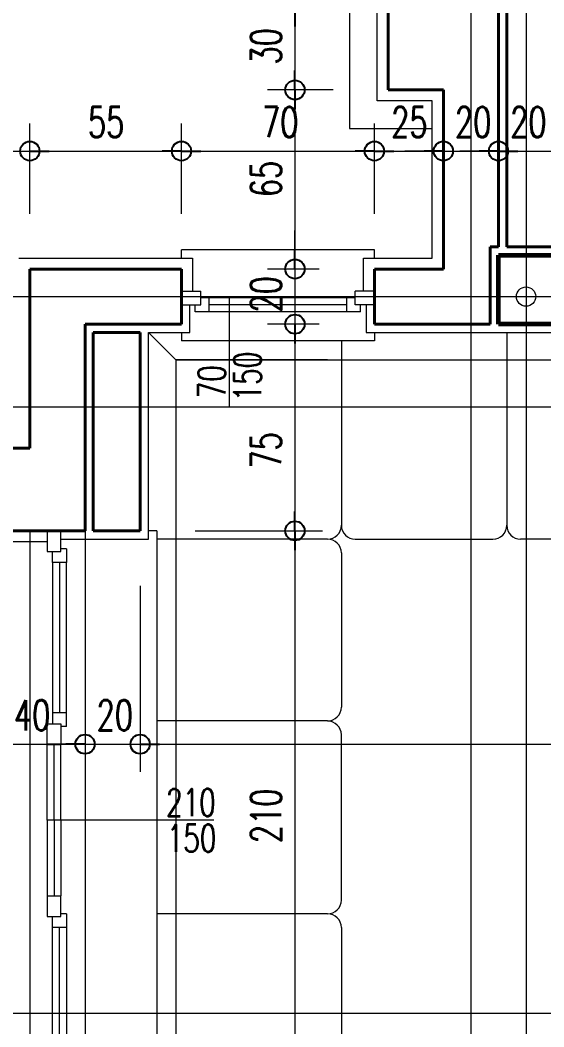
# Model space of a CAD drawing. Header units: millimetres. Extents: x 2016.56 to 2021.8, y 13721.83 to 13722.48.
# Drawn here: x 2017.7276 to 2017.7656, y 13722.2098 to 13722.2829 of the extents above; entities that cross this region are included whole.
import ezdxf

# ---------------------------------------------------------------- set-up
doc = ezdxf.new("R2010")
doc.units = ezdxf.units.MM
doc.linetypes.add('ACAD_ISO04W100', pattern=[30, 24, -3, 0, -3])
doc.linetypes.add('ACAD_ISO07W100', pattern=[3, 0, -3])
doc.layers.get('0').update_dxf_attribs({"lineweight": 20})
for name, color, linetype, lineweight in [('aks', 1, 'Continuous', 9), ('DH', 7, 'Continuous', 20), ('DUVAR', 4, 'Continuous', 40), ('DV', 7, 'Continuous', 20), ('kolon', 5, 'Continuous', 60), ('PENCERE', 3, 'Continuous', 13), ('SIVA', 7, 'Continuous', 20), ('TEFRİŞ', 11, 'Continuous', 9), ('TEXT', 7, 'Continuous', 20)]:
    doc.layers.add(name, color=color, linetype=linetype, lineweight=lineweight)
doc.styles.get("Standard").update_dxf_attribs({"font": 'txt.shx', "width": 0.7, "height": 11})

msp = doc.modelspace()

# ---------------------------------------------------------------- linework, layer by layer
at = {"color": 0, "lineweight": -2}
for p, q in [((2017.747526, 13722.283789), (2017.747526, 13722.282389)), ((2017.747526, 13722.277789), (2017.747526, 13722.279189)), ((2017.747526, 13722.277789), (2017.747526, 13722.276389)), ((2017.728291, 13722.273351), (2017.729691, 13722.273351)), ((2017.728291, 13722.273351), (2017.729691, 13722.273351)), ((2017.739291, 13722.273351), (2017.737891, 13722.273351)), ((2017.739291, 13722.273351), (2017.740691, 13722.273351)), ((2017.753291, 13722.273351), (2017.751891, 13722.273351)), ((2017.753291, 13722.273351), (2017.754691, 13722.273351)), ((2017.758291, 13722.273351), (2017.756891, 13722.273351)), ((2017.758291, 13722.273351), (2017.756891, 13722.273351)), ((2017.762291, 13722.273351), (2017.760891, 13722.273351)), ((2017.762291, 13722.273351), (2017.763691, 13722.273351)), ((2017.747526, 13722.264789), (2017.747526, 13722.266189)), ((2017.747526, 13722.264789), (2017.747526, 13722.266189)), ((2017.747526, 13722.260789), (2017.747526, 13722.259389)), ((2017.747526, 13722.260789), (2017.747526, 13722.259389)), ((2017.747526, 13722.245789), (2017.747526, 13722.247189)), ((2017.747526, 13722.245789), (2017.747526, 13722.244389)), ((2017.732291, 13722.230305), (2017.730891, 13722.230305)), ((2017.732291, 13722.230305), (2017.730891, 13722.230305)), ((2017.736291, 13722.230305), (2017.737691, 13722.230305)), ((2017.736291, 13722.230305), (2017.737691, 13722.230305))]:
    msp.add_line(p, q, dxfattribs=at)
at = {"linetype": 'ACAD_ISO07W100'}
for p, q in [((2017.728291, 13722.245789), (2017.728291, 13722.203789)), ((2017.732291, 13722.245789), (2017.732291, 13722.203789))]:
    msp.add_line(p, q, dxfattribs=at)
for q in [(2017.736891, 13722.245789), (2017.737491, 13722.203789)]:
    msp.add_line((2017.737491, 13722.245789), q)
at = {"color": 0, "lineweight": -2}
for centre in [(2017.747526, 13722.277789), (2017.747526, 13722.277789), (2017.728291, 13722.273351), (2017.728291, 13722.273351), (2017.739291, 13722.273351), (2017.739291, 13722.273351), (2017.753291, 13722.273351), (2017.753291, 13722.273351), (2017.758291, 13722.273351), (2017.758291, 13722.273351), (2017.762291, 13722.273351), (2017.762291, 13722.273351), (2017.747526, 13722.264789), (2017.747526, 13722.264789), (2017.747526, 13722.260789), (2017.747526, 13722.260789), (2017.747526, 13722.245789), (2017.747526, 13722.245789), (2017.732291, 13722.230305), (2017.732291, 13722.230305), (2017.736291, 13722.230305), (2017.736291, 13722.230305)]:
    msp.add_circle(centre, 0.0007, dxfattribs=at)
at = {"layer": 'aks', "linetype": 'ACAD_ISO04W100', "ltscale": 2}
for p, q in [((2017.760291, 13722.406452), (2017.760291, 13721.952387)), ((2017.764291, 13722.406452), (2017.764291, 13721.952387)), ((2017.678471, 13722.262789), (2018.21211, 13722.262789)), ((2017.678471, 13722.254789), (2018.21211, 13722.254789)), ((2017.678471, 13722.210789), (2018.21211, 13722.210789))]:
    msp.add_line(p, q, dxfattribs=at)
at = {"layer": 'aks'}
msp.add_circle((2017.764291, 13722.262789), 0.0007, dxfattribs=at)
at = {"layer": 'DH', "lineweight": 20}
for p, q in [((2017.728291, 13722.268789), (2017.728291, 13722.275351)), ((2017.728291, 13722.268789), (2017.728291, 13722.275351)), ((2017.739291, 13722.268789), (2017.739291, 13722.275351)), ((2017.739291, 13722.268789), (2017.739291, 13722.275351)), ((2017.753291, 13722.268789), (2017.753291, 13722.275351)), ((2017.753291, 13722.268789), (2017.753291, 13722.275351)), ((2017.758291, 13722.273295), (2017.758291, 13722.275351)), ((2017.758291, 13722.273295), (2017.758291, 13722.275351)), ((2017.762291, 13722.273347), (2017.762291, 13722.275351)), ((2017.762291, 13722.273347), (2017.762291, 13722.275351)), ((2017.732291, 13722.241789), (2017.732291, 13722.228305)), ((2017.732291, 13722.241789), (2017.732291, 13722.228305)), ((2017.736291, 13722.241789), (2017.736291, 13722.228305)), ((2017.736291, 13722.240305), (2017.736291, 13722.228305))]:
    msp.add_line(p, q, dxfattribs=at)
at = {"layer": 'DH'}
for p, q in [((2017.724291, 13722.273351), (2017.728291, 13722.273351)), ((2017.729691, 13722.273351), (2017.737891, 13722.273351)), ((2017.729691, 13722.273351), (2017.731091, 13722.273351)), ((2017.740691, 13722.273351), (2017.751891, 13722.273351)), ((2017.754691, 13722.273351), (2017.756891, 13722.273351)), ((2017.756891, 13722.273351), (2017.755491, 13722.273351)), ((2017.758291, 13722.273351), (2017.762291, 13722.273351)), ((2017.760891, 13722.273351), (2017.759491, 13722.273351)), ((2017.762291, 13722.273351), (2017.766291, 13722.273351)), ((2017.763691, 13722.273351), (2017.765091, 13722.273351)), ((2017.725691, 13722.230305), (2017.730891, 13722.230305)), ((2017.730891, 13722.230305), (2017.729491, 13722.230305)), ((2017.732291, 13722.230305), (2017.736291, 13722.230305)), ((2017.737691, 13722.230305), (2017.832891, 13722.230305)), ((2017.737691, 13722.230305), (2017.739091, 13722.230305))]:
    msp.add_line(p, q, dxfattribs=at)
at = {"layer": 'DUVAR'}
for p, q in [((2017.754291, 13722.283789), (2017.754291, 13722.277789)), ((2017.762291, 13722.283789), (2017.762291, 13722.266389)), ((2017.762891, 13722.283789), (2017.762891, 13722.266389)), ((2017.758291, 13722.277789), (2017.754291, 13722.277789)), ((2017.758291, 13722.277789), (2017.758291, 13722.264789)), ((2017.762291, 13722.266389), (2017.761691, 13722.266389)), ((2017.761691, 13722.266389), (2017.761691, 13722.260789)), ((2017.762891, 13722.266389), (2017.766291, 13722.266389)), ((2017.728291, 13722.264789), (2017.728291, 13722.251789)), ((2017.728291, 13722.264789), (2017.739291, 13722.264789)), ((2017.739291, 13722.260789), (2017.739291, 13722.264789)), ((2017.753291, 13722.264789), (2017.758291, 13722.264789)), ((2017.753291, 13722.260789), (2017.753291, 13722.264789)), ((2017.732291, 13722.260789), (2017.732291, 13722.245789)), ((2017.732291, 13722.260789), (2017.739291, 13722.260789)), ((2017.732891, 13722.260189), (2017.732891, 13722.245789)), ((2017.732891, 13722.260189), (2017.736291, 13722.260189)), ((2017.736291, 13722.260189), (2017.736291, 13722.245789)), ((2017.753291, 13722.260789), (2017.761691, 13722.260789)), ((2017.728291, 13722.251789), (2017.724291, 13722.251789)), ((2017.732291, 13722.245789), (2017.724291, 13722.245789)), ((2017.736291, 13722.245789), (2017.732891, 13722.245789))]:
    msp.add_line(p, q, dxfattribs=at)
at = {"layer": 'DV'}
for p, q in [((2017.747526, 13722.282389), (2017.747526, 13722.279189)), ((2017.747526, 13722.276389), (2017.747526, 13722.266189)), ((2017.747526, 13722.266189), (2017.747526, 13722.267589)), ((2017.747526, 13722.264789), (2017.747526, 13722.260789)), ((2017.747526, 13722.259389), (2017.747526, 13722.247189)), ((2017.747526, 13722.259389), (2017.747526, 13722.257989)), ((2017.747526, 13722.244389), (2017.747526, 13722.205189))]:
    msp.add_line(p, q, dxfattribs=at)
at = {"layer": 'DV', "lineweight": 20}
for p, q in [((2017.750291, 13722.277789), (2017.745526, 13722.277789)), ((2017.750291, 13722.277789), (2017.745526, 13722.277789)), ((2017.749291, 13722.264789), (2017.745526, 13722.264789)), ((2017.749291, 13722.264789), (2017.745526, 13722.264789)), ((2017.749291, 13722.260789), (2017.745526, 13722.260789)), ((2017.749291, 13722.260789), (2017.745526, 13722.260789)), ((2017.740291, 13722.245789), (2017.749526, 13722.245789)), ((2017.740291, 13722.245789), (2017.749526, 13722.245789))]:
    msp.add_line(p, q, dxfattribs=at)
at = {"layer": 'kolon'}
for p, q in [((2017.762291, 13722.265789), (2017.782291, 13722.265789)), ((2017.762291, 13722.260789), (2017.762291, 13722.265789)), ((2017.782291, 13722.260789), (2017.762291, 13722.260789))]:
    msp.add_line(p, q, dxfattribs=at)
at = {"layer": 'PENCERE'}
for p, q in [((2017.739291, 13722.263189), (2017.740691, 13722.263189)), ((2017.740691, 13722.262189), (2017.740691, 13722.263189)), ((2017.753291, 13722.263189), (2017.751891, 13722.263189)), ((2017.751891, 13722.262189), (2017.751891, 13722.263189)), ((2017.751891, 13722.262689), (2017.740691, 13722.262689)), ((2017.741291, 13722.261689), (2017.741291, 13722.262689)), ((2017.751291, 13722.261689), (2017.751291, 13722.262689)), ((2017.739291, 13722.262189), (2017.740691, 13722.262189)), ((2017.740291, 13722.261689), (2017.740291, 13722.262189)), ((2017.752291, 13722.261689), (2017.740291, 13722.261689)), ((2017.751291, 13722.262189), (2017.741291, 13722.262189)), ((2017.753291, 13722.262189), (2017.751891, 13722.262189)), ((2017.752291, 13722.261689), (2017.752291, 13722.262189)), ((2017.729543, 13722.245789), (2017.729543, 13722.244289)), ((2017.730543, 13722.244289), (2017.730543, 13722.245789)), ((2017.729543, 13722.244289), (2017.730543, 13722.244289)), ((2017.729943, 13722.243489), (2017.729943, 13722.244289)), ((2017.730943, 13722.244489), (2017.730543, 13722.244489)), ((2017.730943, 13722.244489), (2017.730943, 13722.243489)), ((2017.729943, 13722.243489), (2017.729943, 13722.232589)), ((2017.730943, 13722.243489), (2017.729943, 13722.243489)), ((2017.730443, 13722.243489), (2017.730443, 13722.232589)), ((2017.730943, 13722.232589), (2017.730943, 13722.243489)), ((2017.730943, 13722.232589), (2017.729943, 13722.232589)), ((2017.729943, 13722.232589), (2017.729943, 13722.231789)), ((2017.730943, 13722.231589), (2017.730943, 13722.232589)), ((2017.729543, 13722.230289), (2017.729543, 13722.231789)), ((2017.729543, 13722.231789), (2017.730543, 13722.231789)), ((2017.730543, 13722.231789), (2017.730543, 13722.230289)), ((2017.730943, 13722.231589), (2017.730543, 13722.231589)), ((2017.729543, 13722.224789), (2017.729543, 13722.230289)), ((2017.729543, 13722.230289), (2017.730543, 13722.230289)), ((2017.730043, 13722.224789), (2017.730043, 13722.230289)), ((2017.730543, 13722.224789), (2017.730543, 13722.230289)), ((2017.729543, 13722.224789), (2017.729543, 13722.219289)), ((2017.730043, 13722.224789), (2017.730043, 13722.219289)), ((2017.730543, 13722.224789), (2017.730543, 13722.219289)), ((2017.729543, 13722.219289), (2017.730543, 13722.219289)), ((2017.729543, 13722.219289), (2017.729543, 13722.217789)), ((2017.730543, 13722.217789), (2017.730543, 13722.219289)), ((2017.729543, 13722.217789), (2017.730543, 13722.217789)), ((2017.729943, 13722.216989), (2017.729943, 13722.217789)), ((2017.730943, 13722.217989), (2017.730543, 13722.217989)), ((2017.730943, 13722.217989), (2017.730943, 13722.216989)), ((2017.730943, 13722.216989), (2017.729943, 13722.216989)), ((2017.729943, 13722.206089), (2017.729943, 13722.216989)), ((2017.730443, 13722.206089), (2017.730443, 13722.216989)), ((2017.730943, 13722.216989), (2017.730943, 13722.206089))]:
    msp.add_line(p, q, dxfattribs=at)
at = {"layer": 'SIVA', "linetype": 'ACAD_ISO07W100', "ltscale": 0.5}
for p, q in [((2017.751491, 13722.284589), (2017.751491, 13722.274989)), ((2017.751491, 13722.274989), (2017.757491, 13722.274989))]:
    msp.add_line(p, q, dxfattribs=at)
at = {"layer": 'SIVA'}
for p, q in [((2017.753491, 13722.276989), (2017.753491, 13722.284589)), ((2017.757491, 13722.276989), (2017.753491, 13722.276989)), ((2017.757491, 13722.265589), (2017.757491, 13722.276989)), ((2017.753295, 13722.266189), (2017.739295, 13722.266189)), ((2017.739295, 13722.265589), (2017.739295, 13722.266189)), ((2017.753295, 13722.265589), (2017.753295, 13722.266189)), ((2017.727491, 13722.265589), (2017.740091, 13722.265589)), ((2017.740091, 13722.265589), (2017.740091, 13722.263189)), ((2017.752491, 13722.263189), (2017.752491, 13722.265589)), ((2017.752491, 13722.265589), (2017.757491, 13722.265589)), ((2017.739891, 13722.260189), (2017.739891, 13722.262189)), ((2017.752691, 13722.262189), (2017.752691, 13722.260189)), ((2017.736891, 13722.245189), (2017.736891, 13722.260189)), ((2017.736891, 13722.260189), (2017.739891, 13722.260189)), ((2017.739295, 13722.260189), (2017.739295, 13722.259589)), ((2017.752691, 13722.260189), (2017.833691, 13722.260189)), ((2017.753295, 13722.260189), (2017.753295, 13722.259589)), ((2017.753295, 13722.259589), (2017.739295, 13722.259589)), ((2017.729543, 13722.244989), (2017.723491, 13722.244989)), ((2017.730543, 13722.245189), (2017.736891, 13722.245189))]:
    msp.add_line(p, q, dxfattribs=at)
at = {"layer": 'TEFRİŞ'}
for p, q in [((2017.738891, 13722.258189), (2017.736891, 13722.260189)), ((2017.762891, 13722.260189), (2017.762891, 13722.246189)), ((2017.750891, 13722.259589), (2017.750891, 13722.246189)), ((2017.738891, 13722.258189), (2017.738891, 13722.222189)), ((2017.749891, 13722.258189), (2017.738891, 13722.258189)), ((2017.738891, 13722.258189), (2017.786891, 13722.258189)), ((2017.750891, 13722.257189), (2017.750891, 13722.246189)), ((2017.749891, 13722.245189), (2017.737491, 13722.245189)), ((2017.751891, 13722.245189), (2017.761891, 13722.245189)), ((2017.773891, 13722.245189), (2017.763891, 13722.245189)), ((2017.750891, 13722.244189), (2017.750891, 13722.232989)), ((2017.749891, 13722.231989), (2017.737491, 13722.231989)), ((2017.750891, 13722.218989), (2017.750891, 13722.230989)), ((2017.738891, 13722.222189), (2017.738891, 13722.191389)), ((2017.749891, 13722.217989), (2017.737491, 13722.217989)), ((2017.750891, 13722.216989), (2017.750891, 13722.205389))]:
    msp.add_line(p, q, dxfattribs=at)
for centre, start, end in [((2017.749891, 13722.246189), 270, 0), ((2017.751891, 13722.246189), 180, 270), ((2017.761891, 13722.246189), 270, 0), ((2017.763891, 13722.246189), 180, 270), ((2017.749891, 13722.244189), 0, 90), ((2017.749891, 13722.232989), 270, 0), ((2017.749891, 13722.230989), 0, 90), ((2017.749891, 13722.218989), 270, 0), ((2017.749891, 13722.216989), 0, 90)]:
    msp.add_arc(centre, 0.001, start, end, dxfattribs=at)
at = {"layer": 'TEXT'}
for p, q in [((2017.742776, 13722.254808), (2017.742776, 13722.262689)), ((2017.741631, 13722.224789), (2017.729543, 13722.224789))]:
    msp.add_line(p, q, dxfattribs=at)

# ---------------------------------------------------------------- texts
at = {"layer": 'DH', "width": 0.7}
for s, p in [('55', (2017.732507, 13722.274351)), ('70', (2017.745136, 13722.274351)), ('25', (2017.754507, 13722.274351)), ('20', (2017.759136, 13722.274351)), ('20', (2017.763136, 13722.274351)), ('40', (2017.727136, 13722.231305)), ('20', (2017.733136, 13722.231305))]:
    msp.add_text(s, height=0.0022, dxfattribs=at).set_placement(p)
at = {"layer": 'DV', "width": 0.7}
for s, p in [('30', (2017.746526, 13722.279634)), ('65', (2017.746526, 13722.270006)), ('20', (2017.746526, 13722.261634)), ('75', (2017.746526, 13722.250304)), ('210', (2017.746526, 13722.223121))]:
    msp.add_text(s, height=0.0022, rotation=90, dxfattribs=at).set_placement(p)
at = {"layer": 'TEXT', "width": 0.7}
for s, p in [('150', (2017.745083, 13722.255185)), ('70', (2017.742493, 13722.255409))]:
    msp.add_text(s, height=0.002, rotation=90, dxfattribs=at).set_placement(p)
for s, p in [('210', (2017.738172, 13722.225073)), ('150', (2017.738222, 13722.222482))]:
    msp.add_text(s, height=0.002, dxfattribs=at).set_placement(p)

doc.saveas('drawing.dxf')
